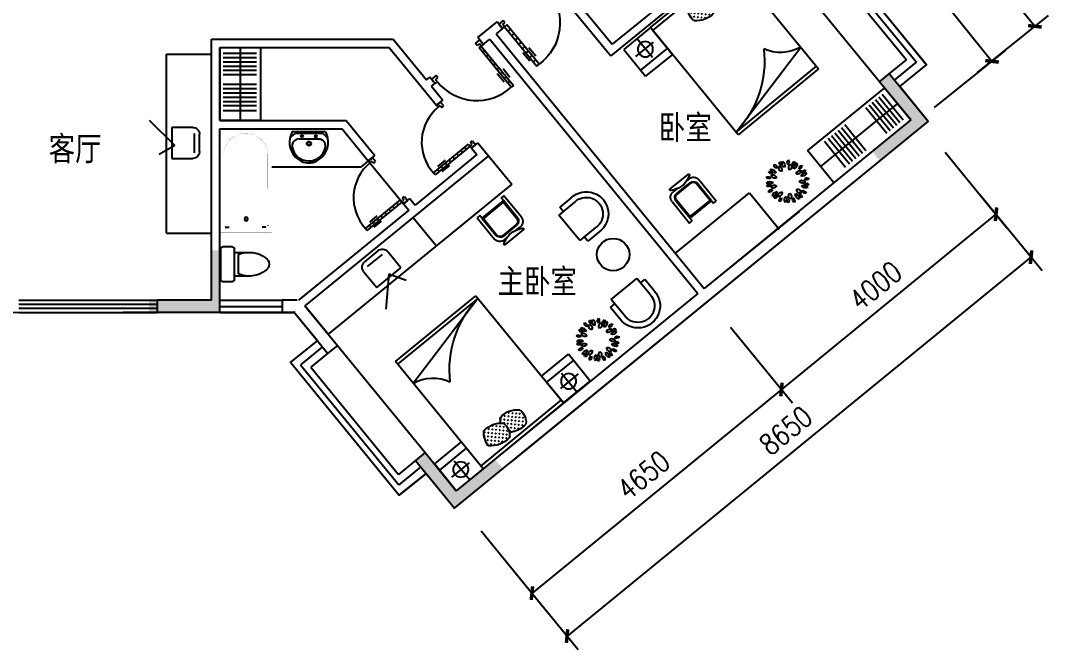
# Model space of a CAD drawing. Header units: millimetres. Extents: x 1369 to 43485, y 671 to 40348.
# Drawn here: x 28645 to 43485, y 23299 to 32383 of the extents above; entities that cross this region are included whole.
import ezdxf
from ezdxf.enums import TextEntityAlignment as Align

# ---------------------------------------------------------------- set-up
doc = ezdxf.new("R2010")
doc.units = ezdxf.units.MM
for name, color, linetype in [('AXIS', 3, 'Continuous'), ('GROUND', 2, 'Continuous'), ('J', 7, 'Continuous'), ('K', 2, 'Continuous'), ('OA_FURNITURE', 7, 'Continuous'), ('PUB_H', 13, 'Continuous'), ('TOILET', 7, 'Continuous'), ('W', 2, 'Continuous'), ('WALL', 4, 'Continuous'), ('WC', 10, 'Continuous'), ('WINDOW', 5, 'Continuous'), ('WINDOW_TEXT', 7, 'Continuous'), ('轮廓线', 240, 'Continuous')]:
    doc.layers.add(name, color=color, linetype=linetype)
doc.styles.add('_XYF', font='simhei.ttf', dxfattribs={"width": 0.8})
doc.styles.add('DIM_FONT', font='SIMPLEX.shx', dxfattribs={"width": 0.8})
doc.styles.add('SIMPLEX', font='SIMPLEX.SHX')
doc.styles.get("Standard").update_dxf_attribs({"font": 'arial.ttf'})
doc.dimstyles.new('DIMN', dxfattribs={"dimtxt": 300, "dimasz": 1, "dimexe": 250, "dimexo": 300, "dimgap": 150, "dimtad": 1, "dimdec": 0, "dimdsep": 46, "dimtxsty": 'DIM_FONT', "dimblk": '_DIMX', "dimblk1": 'ARCHTICK', "dimblk2": 'ARCHTICK', "dimcen": 0.1, "dimclrt": 7, "dimadec": 0, "dimazin": 0, "dimtfac": 1, "dimtdec": 0, "dimtix": 1, "dimtmove": 2, "dimatfit": 3, "dimldrblk": '_DIMX', "dimfxl": 1, "dimtolj": 1, "dimtzin": 0, "dimarcsym": 0})

# ---------------------------------------------------------------- blocks, each defined once
blk = doc.blocks.new('_WBLK')
for p, q in [((-0.5, 0.5), (0.5, 0.5)), ((0.5, 0.1667), (-0.5, 0.1667)), ((0.5, -0.1667), (-0.5, -0.1667)), ((-0.5, -0.5), (0.5, -0.5))]:
    blk.add_line(p, q)
at = {"layer": 'WINDOW_TEXT', "style": 'SIMPLEX', "flags": 9}
blk.add_attdef('A', text='', height=1, dxfattribs=at).set_placement((0, 1.5), align=Align.MIDDLE)
blk = doc.blocks.new('M_C4')
for p, q in [((0, -150), (0, 150)), ((363, 169), (84, 169)), ((100, 250), (350, 250)), ((450, 150), (450, -150)), ((187, -107), (57, -336)), ((187, -107), (547, -475)), ((450, -150), (0, -150))]:
    blk.add_line(p, q)
for centre, start, end in [((100, 150), 90, 180), ((350, 150), 0, 90)]:
    blk.add_arc(centre, 100, start, end)
at = {"flags": 9}
for tag in ['XSIZE', 'YSIZE']:
    blk.add_attdef(tag, (0, 0), '', height=0.5, dxfattribs=at)
at = {"width": 0.8, "flags": 9}
for tag in ['YSIZE', 'XSIZE', 'XSIZE', 'YSIZE']:
    blk.add_attdef(tag, (225, -150), '', height=0.5, dxfattribs=at)
blk = doc.blocks.new('M_A24LXR')
for p, q in [((-0.455, 0.071), (-0.455, 0.888)), ((-0.455, 0.888), (-0.41, 0.888)), ((-0.41, 0.888), (-0.41, 0.071)), ((-0.494, 0.753), (-0.494, 0.578)), ((-0.455, 0.797), (-0.41, 0.797)), ((-0.455, 0.707), (-0.41, 0.707)), ((-0.371, 0.753), (-0.371, 0.578)), ((-0.455, 0.616), (-0.41, 0.616)), ((-0.455, 0.525), (-0.41, 0.525)), ((-0.455, 0.434), (-0.41, 0.434)), ((-0.455, 0.343), (-0.41, 0.343)), ((-0.455, 0.253), (-0.41, 0.253)), ((-0.501, 0.071), (-0.455, 0.071)), ((-0.501, -0.02), (-0.501, 0.071)), ((-0.455, 0.162), (-0.41, 0.162)), ((-0.41, 0.071), (-0.455, 0.071)), ((-0.455, 0.071), (-0.455, 0.026)), ((-0.455, 0.026), (-0.41, 0.026)), ((-0.41, 0.026), (-0.41, -0.02)), ((0.453, 0.026), (0.407, 0.026)), ((0.407, 0.026), (0.407, -0.02)), ((0.498, 0.071), (0.453, 0.071)), ((0.453, 0.071), (0.453, 0.026)), ((0.498, -0.02), (0.498, 0.071)), ((-0.501, -0.02), (-0.501, -0.02)), ((-0.41, -0.02), (-0.501, -0.02)), ((0.407, -0.02), (0.498, -0.02)), ((0.498, -0.02), (0.498, -0.02))]:
    blk.add_line(p, q)
blk.add_arc((-0.364, 0.072), 0.817, 359.9115, 93.1848)
blk = doc.blocks.new('M_C3')
for p, q in [((-319, 296), (-319, 84)), ((-239, 296), (-239, 0)), ((239, 296), (239, 0)), ((319, 296), (319, 84)), ((-319, 84), (-239, 84)), ((-239, 0), (239, 0)), ((239, 84), (319, 84))]:
    blk.add_line(p, q)
for radius, start, end in [(320, 356.4494, 183.5506), (240, 355.2636, 184.7364)]:
    blk.add_arc((0, 316), radius, start, end)
at = {"width": 0.8, "flags": 9}
for tag in ['YSIZE', 'XSIZE', 'XSIZE', 'YSIZE']:
    blk.add_attdef(tag, (0, 0), '', height=0.5, dxfattribs=at)
blk = doc.blocks.new('M_F22')
for centre, radius, start, end in [((-63, 1991), 399, 151.70154, 229.74057), ((-591, 1891), 339, 322.86392, 58.57818), ((523, 1764), 486, 130.70899, 219.10644), ((-284, 1836), 573, 318.65709, 31.15834), ((662, 1865), 307, 123.4613, 215.43295), ((307, 1931), 266, 293.31145, 45.5828), ((-1680, 1042), 339, 2.86392, 98.57818), ((-1340, 1458), 399, 191.70154, 269.74057), ((-745, 1661), 486, 170.70899, 259.10644), ((-1409, 1198), 573, 358.65709, 71.15834), ((-704, 1829), 307, 163.4613, 255.43295), ((-1018, 1651), 266, 333.31145, 85.5828), ((-242, 1523), 417, 160.50355, 255.32847), ((-684, 1289), 376, 333.2488, 82.58322), ((819, 1335), 417, 120.50355, 215.32847), ((331, 1439), 376, 293.2488, 42.58322), ((1257, 1578), 399, 111.70154, 189.74057), ((788, 1841), 339, 282.86392, 18.57818), ((1560, 1027), 486, 90.70899, 179.10644), ((988, 1601), 573, 278.65709, 351.15834), ((1732, 1016), 307, 83.4613, 175.43295), ((1502, 1294), 266, 253.31145, 5.5828), ((-1969, -307), 339, 42.86392, 138.57818), ((-1861, -14), 573, 38.65709, 111.15834), ((-1651, 768), 486, 210.70899, 299.10644), ((-1853, 584), 266, 13.31145, 125.5828), ((-1727, 923), 307, 203.4613, 295.43295), ((-1364, 522), 376, 13.2488, 122.58322), ((-1177, 985), 417, 200.50355, 295.32847), ((1511, 508), 417, 80.50355, 175.32847), ((1204, 902), 376, 253.2488, 2.58322), ((1881, -204), 486, 50.70899, 139.10644), ((1812, 603), 573, 238.65709, 311.15834), ((2003, 413), 399, 71.70154, 149.74057), ((1813, 916), 339, 242.86392, 338.57818), ((-1976, 230), 399, 231.70154, 309.74057), ((-1807, -769), 266, 53.31145, 165.5828), ((-1928, -429), 307, 243.4613, 335.43295), ((-1429, -1233), 573, 78.65709, 151.15834), ((-1770, -498), 486, 250.70899, 339.10644), ((-1393, -503), 376, 53.2488, 162.58322), ((-1547, -28), 417, 240.50355, 335.32847), ((-756, -1306), 376, 93.2488, 202.58322), ((-1179, -1041), 417, 280.50355, 15.32847), ((1151, -1025), 376, 173.2488, 282.58322), ((816, -1395), 417, 0.50355, 95.32847), ((1510, -570), 417, 40.50355, 135.32847), ((1528, -71), 376, 213.2488, 322.58322), ((1335, -1353), 486, 10.70899, 99.10644), ((1801, -691), 573, 198.65709, 271.15834), ((1825, -959), 399, 31.70154, 109.74057), ((2003, -452), 339, 202.86392, 298.57818), ((2005, -323), 307, 43.4613, 135.43295), ((2009, 38), 266, 213.31145, 325.5828), ((-1323, -1527), 339, 82.86392, 178.57818), ((-1674, -1120), 399, 271.70154, 349.74057), ((-902, -1777), 266, 93.31145, 205.5828), ((-1213, -1593), 307, 283.4613, 15.43295), ((-314, -1889), 573, 118.65709, 191.15834), ((-1048, -1545), 486, 290.70899, 19.10644), ((-44, -2046), 339, 122.86392, 218.57818), ((-574, -1959), 399, 311.70154, 29.74057), ((249, -1512), 376, 133.2488, 242.58322), ((-246, -1581), 417, 320.50355, 55.32847), ((439, -1967), 266, 133.31145, 245.5828), ((83, -2026), 307, 323.4613, 55.43295), ((962, -1675), 573, 158.65709, 231.15834), ((179, -1883), 486, 330.70899, 59.10644), ((1270, -1621), 339, 162.86392, 258.57818), ((808, -1896), 399, 351.70154, 69.74057), ((1589, -1250), 266, 173.31145, 285.5828), ((1354, -1524), 307, 3.4613, 95.43295)]:
    blk.add_arc(centre, radius, start, end)
at = {"width": 0.8, "flags": 9}
for tag in ['XSIZE', 'YSIZE']:
    blk.add_attdef(tag, (0, 0), '', height=0.5, dxfattribs=at)
blk = doc.blocks.new('M_C9')
at = {"linetype": 'Continuous'}
for p, q in [((168, 317), (-176, 317)), ((-242, -239), (-242, 159)), ((-174, 294), (-130, 273)), ((-142, 259), (-92, 259)), ((-119, 197), (132, 197)), ((-112, 209), (128, 209)), ((88, 259), (158, 259)), ((166, 294), (122, 273)), ((258, 159), (258, -241)), ((-192, -191), (-192, 129)), ((-179, -174), (-179, 137)), ((192, 137), (192, -174)), ((208, 129), (208, -191)), ((-192, -239), (-242, -239)), ((-192, -191), (-192, -239)), ((208, -191), (-192, -191)), ((192, -174), (-179, -174)), ((258, -241), (207, -241)), ((208, -191), (208, -241))]:
    blk.add_line(p, q, dxfattribs=at)
for centre, radius, start, end in [((-174, 306), 12.2, 98.7908, 276.7415), ((166, 306), 12.2, 263.2585, 81.2092), ((-142, 159), 100, 90, 180), ((-112, 129), 80, 90, 180), ((-119, 137), 60, 90, 180), ((-3, 541), 297, 244.7295, 295.1128), ((128, 129), 80, 0, 90), ((132, 137), 60, 0, 90), ((158, 159), 100, 0, 90)]:
    blk.add_arc(centre, radius, start, end, dxfattribs=at)
at = {"width": 0.8, "flags": 9}
for tag in ['XSIZE', 'YSIZE']:
    blk.add_attdef(tag, (0, 0), '', height=0.5, dxfattribs=at)
blk = doc.blocks.new('*X13')
at = {"color": 0}
for p, q in [((284850, 2250), (284869, 2250)), ((284859, 2241), (284859, 2259)), ((284888, 2288), (284906, 2288)), ((284897, 2278), (284897, 2297)), ((284925, 2250), (284944, 2250)), ((284933, 2325), (284944, 2325)), ((284934, 2316), (284934, 2326)), ((284934, 2241), (284934, 2259)), ((284962, 2288), (284981, 2288)), ((284972, 2278), (284972, 2297)), ((285000, 2325), (285019, 2325)), ((285000, 2250), (285019, 2250)), ((285009, 2316), (285009, 2334)), ((285009, 2241), (285009, 2259)), ((285038, 2288), (285056, 2288)), ((285047, 2278), (285047, 2297)), ((285075, 2325), (285094, 2325)), ((285075, 2250), (285094, 2250)), ((285084, 2316), (285084, 2334)), ((285084, 2241), (285084, 2259)), ((285112, 2288), (285131, 2288)), ((285122, 2278), (285122, 2297)), ((285150, 2250), (285169, 2250)), ((285159, 2241), (285159, 2259)), ((285188, 2288), (285206, 2288)), ((285197, 2278), (285197, 2297)), ((285225, 2250), (285244, 2250)), ((285234, 2316), (285234, 2323)), ((285234, 2241), (285234, 2259)), ((285240, 2325), (285244, 2325)), ((285262, 2288), (285281, 2288)), ((285272, 2278), (285272, 2297)), ((285300, 2325), (285319, 2325)), ((285300, 2250), (285319, 2250)), ((285309, 2316), (285309, 2334)), ((285309, 2241), (285309, 2259)), ((285338, 2288), (285356, 2288)), ((285347, 2278), (285347, 2297)), ((285375, 2325), (285394, 2325)), ((285375, 2250), (285394, 2250)), ((285384, 2316), (285384, 2334)), ((285384, 2241), (285384, 2259)), ((285412, 2288), (285431, 2288)), ((285422, 2278), (285422, 2297)), ((285450, 2325), (285452, 2325)), ((285450, 2250), (285469, 2250)), ((285459, 2316), (285459, 2316)), ((285459, 2241), (285459, 2259)), ((284817, 2212), (284831, 2212)), ((284822, 2203), (284822, 2222)), ((284850, 2175), (284869, 2175)), ((284856, 2100), (284869, 2100)), ((284859, 2166), (284859, 2184)), ((284859, 2094), (284859, 2109)), ((284888, 2212), (284906, 2212)), ((284888, 2138), (284906, 2138)), ((284897, 2203), (284897, 2222)), ((284897, 2128), (284897, 2147)), ((284925, 2175), (284944, 2175)), ((284925, 2100), (284944, 2100)), ((284934, 2166), (284934, 2184)), ((284934, 2091), (284934, 2109)), ((284962, 2212), (284981, 2212)), ((284962, 2138), (284981, 2138)), ((284972, 2203), (284972, 2222)), ((284972, 2128), (284972, 2147)), ((285000, 2175), (285019, 2175)), ((285000, 2100), (285019, 2100)), ((285009, 2166), (285009, 2184)), ((285009, 2091), (285009, 2109)), ((285038, 2212), (285056, 2212)), ((285038, 2138), (285056, 2138)), ((285047, 2203), (285047, 2222)), ((285047, 2128), (285047, 2147)), ((285075, 2175), (285094, 2175)), ((285075, 2100), (285094, 2100)), ((285084, 2166), (285084, 2184)), ((285084, 2091), (285084, 2109)), ((285112, 2212), (285131, 2212)), ((285112, 2138), (285131, 2138)), ((285122, 2203), (285122, 2222)), ((285122, 2128), (285122, 2147)), ((285150, 2175), (285169, 2175)), ((285150, 2100), (285151, 2100)), ((285159, 2166), (285159, 2184)), ((285159, 2106), (285159, 2109)), ((285163, 2100), (285169, 2100)), ((285188, 2212), (285206, 2212)), ((285188, 2138), (285206, 2138)), ((285197, 2203), (285197, 2222)), ((285197, 2128), (285197, 2147)), ((285225, 2175), (285244, 2175)), ((285225, 2100), (285244, 2100)), ((285234, 2166), (285234, 2184)), ((285234, 2091), (285234, 2109)), ((285262, 2212), (285281, 2212)), ((285262, 2138), (285281, 2138)), ((285272, 2203), (285272, 2222)), ((285272, 2128), (285272, 2147)), ((285300, 2175), (285319, 2175)), ((285300, 2100), (285319, 2100)), ((285309, 2166), (285309, 2184)), ((285309, 2091), (285309, 2109)), ((285338, 2212), (285356, 2212)), ((285338, 2138), (285356, 2138)), ((285347, 2203), (285347, 2222)), ((285347, 2128), (285347, 2147)), ((285375, 2175), (285394, 2175)), ((285375, 2100), (285394, 2100)), ((285384, 2166), (285384, 2184)), ((285384, 2091), (285384, 2109)), ((285412, 2212), (285431, 2212)), ((285412, 2138), (285431, 2138)), ((285422, 2203), (285422, 2222)), ((285422, 2128), (285422, 2147)), ((285450, 2175), (285469, 2175)), ((285450, 2100), (285458, 2100)), ((285459, 2166), (285459, 2184)), ((285459, 2101), (285459, 2109)), ((285488, 2212), (285500, 2212)), ((285488, 2138), (285497, 2138)), ((285497, 2203), (285497, 2222)), ((285497, 2138), (285497, 2147)), ((284888, 2062), (284906, 2062)), ((284897, 2053), (284897, 2072)), ((284962, 2062), (284981, 2062)), ((284972, 2053), (284972, 2072)), ((285038, 2062), (285056, 2062)), ((285047, 2053), (285047, 2072)), ((285188, 2062), (285206, 2062)), ((285197, 2053), (285197, 2072)), ((285262, 2062), (285281, 2062)), ((285272, 2053), (285272, 2072)), ((285338, 2062), (285356, 2062)), ((285347, 2053), (285347, 2072))]:
    blk.add_line(p, q, dxfattribs=at)
blk = doc.blocks.new('_C2ZTH')
for p, q in [((-500, 750), (-500, 1250)), ((0, 1250), (-500, 1250)), ((-385, 750), (-385, 1250)), ((0, 750), (0, 1250)), ((-191, 1178), (-191, 849)), ((-353, 1001), (2, 1001)), ((0, 750), (-500, 750)), ((0, -750), (-500, -750)), ((-500, -750), (-500, -1250)), ((-385, -750), (-385, -1250)), ((-191, -1178), (-191, -849)), ((0, -750), (0, -1250)), ((-353, -1001), (2, -1001)), ((0, -1250), (-500, -1250))]:
    blk.add_line(p, q)
for centre in [(-196, 1006), (-196, -1006)]:
    blk.add_circle(centre, 110)
at = {"layer": 'J'}
for p, q in [((-2000, 750), (-2000, -750)), ((0, 750), (-2000, 750)), ((-1950, -750), (-1594, 750)), ((-1950, -750), (-1950, 750)), ((-50, 750), (-50, -750)), ((0, -750), (0, 750)), ((-2000, -750), (0, -750))]:
    blk.add_line(p, q, dxfattribs=at)
for centre, radius, start, end in [((-1023, 844), 578, 189.3238, 244.457), ((-194, 156), 326, 92.7966, 133.2149), ((-458, 228), 354, 350.3657, 45.5224), ((-468, -936), 1493, 122.587, 172.8499), ((-93, 341), 328, 170.9132, 225.9541), ((-270, 322), 222, 256.7256, 316.496), ((-93, 35), 328, 170.9132, 225.9541), ((-194, -151), 326, 118.3278, 133.2149), ((-458, -78), 354, 350.3657, 34.9896), ((-270, 15), 222, 256.7256, 316.496)]:
    blk.add_arc(centre, radius, start, end, dxfattribs=at)
at = {"layer": 'J', "rotation": 270}
blk.add_blockref('*X13', (-2455, 285295), dxfattribs=at)
at = {"style": 'DIM_FONT', "width": 0.8, "flags": 9}
for tag in ['XSIZE', 'YSIZE']:
    blk.add_attdef(tag, (0, 0), '', height=0.5, dxfattribs=at)
blk = doc.blocks.new('M_E6')
for p, q in [((240, 0), (-240, 0)), ((-237, 0), (239, 0)), ((240, 0), (270, -79)), ((-213, -36), (-271, -91)), ((-240, 0), (-270, -79)), ((-179, -23), (181, -23)), ((141, -105), (-141, -105)), ((-141, -105), (141, -105)), ((217, -37), (274, -95))]:
    blk.add_line(p, q)
for centre, radius in [((-99, -65), 16.3), ((2, -172), 31.6), ((101, -65), 16.3), ((2, -172), 23)]:
    blk.add_circle(centre, radius)
for centre, radius, start, end in [((28, -152), 307, 166.1751, 244.7296), ((-141, -205), 100, 90, 190.5602), ((-179, -73), 50, 90, 133.181), ((-28, -152), 307, 297.0639, 13.8249), ((141, -205), 100, 349.4398, 90), ((181, -73), 50, 44.5607, 90), ((0, -179), 243, 190.5602, 349.4398), ((0, -201), 250, 245.8071, 296.4628), ((28, -152), 307, 266.589, 266.5936)]:
    blk.add_arc(centre, radius, start, end)
at = {"width": 0.8, "flags": 9}
for tag in ['XSIZE', 'YSIZE']:
    blk.add_attdef(tag, (0, 0), '', height=0.5, dxfattribs=at)
blk = doc.blocks.new('M_E24TTP')
at = {"layer": 'TOILET', "color": 7}
for p, q in [((-170, 200), (-170, 430)), ((170, 200), (170, 430)), ((-250, 30), (-250, 170)), ((-220, 200), (220, 200)), ((-140, 260), (140, 260)), ((250, 170), (250, 30)), ((220, 0), (-220, 0))]:
    blk.add_line(p, q, dxfattribs=at)
for centre, radius, start, end in [((227, 413), 398, 143.3619, 202.5495), ((0, 590), 110, 33.4509, 146.5491), ((-227, 413), 398, 337.4505, 36.6381), ((-220, 170), 30, 90, 180), ((220, 170), 30, 0, 90), ((-220, 30), 30, 180, 270), ((220, 30), 30, 270, 0)]:
    blk.add_arc(centre, radius, start, end, dxfattribs=at)
at = {"style": 'DIM_FONT', "width": 0.8, "flags": 9}
for tag in ['XSIZE', 'YSIZE']:
    blk.add_attdef(tag, (0, 0), '', height=0.5, dxfattribs=at)
blk = doc.blocks.new('M_E4')
for p, q in [((670, -80), (670, -137)), ((670, -86), (670, -97)), ((670, -663), (670, -614))]:
    blk.add_line(p, q)
at = {"const_width": 1.5}
for points in [[(-750, -750), (-750, 0)], [(-750, 0), (750, 0)], [(750, 0), (750, -750)], [(608, -56), (640, -56)], [(670, -90), (670, -656)], [(670, -663), (670, -655)], [(750, -750), (-750, -750)]]:
    blk.add_lwpolyline(points, dxfattribs=at)
for points in [[(-399, -56, 0.930688), (-388, -693, 0.930688)], [(670, -86, 0.414214), (640, -56, 0.414214)], [(670, -90, 0.041784), (670, -85, 0.412615)], [(640, -693, 0.414214), (670, -663, 0.414214)]]:
    blk.add_lwpolyline(points, format="xyb", dxfattribs=at)
at = {"const_width": 1.5, "flags": 128}
for points in [[(-399, -56), (608, -56)], [(-399, -694), (645, -692)]]:
    blk.add_lwpolyline(points, dxfattribs=at)
for radius in [25, 23]:
    blk.add_circle((550, -381), radius)
blk.add_arc((640, -663), 30, 270, 280.176)
at = {"width": 0.8, "flags": 9}
for tag in ['XSIZE', 'YSIZE']:
    blk.add_attdef(tag, (0, 0), '', height=0.5, dxfattribs=at)
blk = doc.blocks.new('_ARCHTICK')
at = {"color": 0, "linetype": 'ByBlock', "const_width": 0.15}
blk.add_lwpolyline([(-0.5, -0.5), (0.5, 0.5)], dxfattribs=at)
blk = doc.blocks.new('_DIMX')
at = {"const_width": 50}
blk.add_lwpolyline([(-70, -70), (70, 70)], dxfattribs=at)
blk = doc.blocks.new('*D84')
at = {"layer": 'AXIS', "color": 0, "lineweight": -2, "transparency": 16777216}
for p, q in [((42500, 29864), (43392, 28771)), ((43233, 28964), (36535, 23493)), ((35801, 24392), (36693, 23299))]:
    blk.add_line(p, q, dxfattribs=at)
at = {"layer": 'DEFPOINTS', "color": 0, "transparency": 16777216}
for p in [(42310, 30096), (35611, 24624), (36535, 23493)]:
    blk.add_point(p, dxfattribs=at)
at = {"layer": 'AXIS', "color": 0, "lineweight": -2, "transparency": 16777216}
for p, rotation in [((43234, 28965), 39.24322156340036), ((36535, 23493), 219.2432215634004)]:
    blk.add_blockref('_DIMX', p, dxfattribs=dict(at, rotation=rotation))
at = {"layer": 'AXIS', "color": 7, "transparency": 16777216, "insert": (39694, 26461), "char_height": 300, "attachment_point": 5, "rotation": 39.2432, "style": 'DIM_FONT'}
blk.add_mtext('\\A1;8650', dxfattribs=at)
blk = doc.blocks.new('*D86')
at = {"layer": 'AXIS', "color": 0, "lineweight": -2, "transparency": 16777216}
for p, q in [((41994, 30483), (42886, 29391)), ((42727, 29584), (39631, 27055)), ((38896, 27953), (39788, 26860))]:
    blk.add_line(p, q, dxfattribs=at)
at = {"layer": 'DEFPOINTS', "color": 0, "transparency": 16777216}
for p in [(41804, 30716), (38706, 28185), (39630, 27054)]:
    blk.add_point(p, dxfattribs=at)
at = {"layer": 'AXIS', "color": 0, "lineweight": -2, "transparency": 16777216}
for p, rotation in [((42728, 29585), 39.24322156338165), ((39630, 27054), 219.2432215633817)]:
    blk.add_blockref('_DIMX', p, dxfattribs=dict(at, rotation=rotation))
at = {"layer": 'AXIS', "color": 7, "transparency": 16777216, "insert": (40989, 28552), "char_height": 300, "attachment_point": 5, "rotation": 39.2432, "style": 'DIM_FONT'}
blk.add_mtext('\\A1;4000', dxfattribs=at)
blk = doc.blocks.new('*D87')
at = {"layer": 'AXIS', "color": 0, "lineweight": -2, "transparency": 16777216}
for p, q in [((38896, 27953), (39788, 26860)), ((39629, 27053), (36029, 24113)), ((35294, 25011), (36187, 23919))]:
    blk.add_line(p, q, dxfattribs=at)
at = {"layer": 'DEFPOINTS', "color": 0, "transparency": 16777216}
for p in [(38706, 28185), (35105, 25243), (36028, 24112)]:
    blk.add_point(p, dxfattribs=at)
at = {"layer": 'AXIS', "color": 0, "lineweight": -2, "transparency": 16777216}
for p, rotation in [((39630, 27054), 39.24322156334529), ((36028, 24112), 219.2432215633453)]:
    blk.add_blockref('_DIMX', p, dxfattribs=dict(at, rotation=rotation))
at = {"layer": 'AXIS', "color": 7, "transparency": 16777216, "insert": (37639, 25816), "char_height": 300, "attachment_point": 5, "rotation": 39.2432, "style": 'DIM_FONT'}
blk.add_mtext('\\A1;4650', dxfattribs=at)

msp = doc.modelspace()

# ---------------------------------------------------------------- hatches: boundary and pattern name
at = {"layer": 'PUB_H'}
msp.add_hatch(color=256, dxfattribs=at).paths.add_polyline_path([(41497.3, 30948.2), (40939.6, 30492.9), (41052.2, 30355.3), (41749.2, 30924.7), (41185.2, 31613.8), (41045.8, 31499.9)])
h = msp.add_hatch(color=256, dxfattribs=at)
h.paths.add_polyline_path([(30501.2, 28343.8), (31401.2, 28343.8), (31401.2, 29063.8), (31521.2, 29063.8), (31521.2, 28163.8), (30501.2, 28163.8)])
h.paths.add_polyline_path([(34347, 26027.6), (34347.6, 26028.1), (34486.4, 26141.5), (34935.9, 25592.2), (35493.7, 26047.5), (35607.8, 25908.1), (34910.8, 25338.7)])

# ---------------------------------------------------------------- linework, layer by layer
at = {"layer": 'GROUND'}
msp.add_line((33665.9, 30355.3), (34172.5, 29736.1), dxfattribs=at)
at = {"layer": 'J'}
for p, q in [((31521.2, 31993.8), (31521.2, 30937.1)), ((31521.2, 31993.8), (32110.7, 31993.8)), ((31521.2, 31993.8), (32110.7, 31993.8)), ((31521.2, 31993.8), (31521.2, 30937.1)), ((31571.9, 31910.1), (32052.1, 31910.2)), ((31571.9, 31910.1), (32052.1, 31910.2)), ((31817.6, 31993.8), (31817.6, 30937.1)), ((31817.6, 31993.8), (31817.6, 30937.1)), ((32110.7, 31993.8), (32110.7, 30937.1)), ((32110.7, 31993.8), (32110.7, 30937.1)), ((30752.3, 29312.5), (30752.3, 31895)), ((30752.3, 31895), (31401.2, 31895)), ((31571.9, 31848.7), (32052.1, 31848.7)), ((31571.9, 31848.7), (32052.1, 31848.7)), ((31571.9, 31787.2), (32052.1, 31787.3)), ((31571.9, 31787.2), (32052.1, 31787.3)), ((31571.9, 31725.8), (32052.1, 31725.8)), ((31571.9, 31725.8), (32052.1, 31725.8)), ((31571.9, 31664.3), (32052.1, 31664.4)), ((31571.9, 31664.3), (32052.1, 31664.4)), ((31571.9, 31602.9), (32052.1, 31602.9)), ((31571.9, 31602.9), (32052.1, 31602.9)), ((31571.9, 31461.6), (32052.1, 31461.6)), ((31571.9, 31461.6), (32052.1, 31461.6)), ((31571.9, 31400.2), (32052.1, 31400.2)), ((31571.9, 31400.2), (32052.1, 31400.2)), ((31571.9, 31338.7), (32052.1, 31338.7)), ((31571.9, 31338.7), (32052.1, 31338.7)), ((41117.8, 31412.8), (40006.5, 30505)), ((41085.1, 31320.7), (41388.9, 30948.8)), ((41117.8, 31412.8), (41497.4, 30948.2)), ((31571.9, 31277.3), (32052.1, 31277.3)), ((31571.9, 31277.3), (32052.1, 31277.3)), ((31571.9, 31215.8), (32052.1, 31215.8)), ((31571.9, 31215.8), (32052.1, 31215.8)), ((41305.3, 31183.3), (40193.8, 30275.3)), ((40894.7, 31165.2), (41198.6, 30793.2)), ((40942.3, 31204), (41246.1, 30832.1)), ((40989.9, 31242.9), (41293.7, 30871)), ((41037.5, 31281.8), (41341.3, 30909.9)), ((31571.9, 31154.4), (32052.1, 31154.4)), ((31571.9, 31081.8), (32052.1, 31081.8)), ((40847.1, 31126.3), (41151, 30754.4)), ((32110.7, 30937.1), (31521.2, 30937.1)), ((40544.5, 30879.1), (40848.3, 30507.1)), ((40354.1, 30723.5), (40658, 30351.6)), ((40401.7, 30762.4), (40705.6, 30390.5)), ((40449.3, 30801.3), (40753.2, 30429.4)), ((40496.9, 30840.2), (40800.7, 30468.3)), ((40250.3, 30638.7), (40554.1, 30266.8)), ((40306.6, 30684.7), (40610.4, 30312.8)), ((35400.7, 30429.9), (35735.9, 30020.3)), ((40386.1, 30040.3), (40006.5, 30505)), ((35735.9, 30020.3), (33086.5, 27852.1)), ((34643.9, 29126.6), (34308.4, 29536.5)), ((30752.3, 29312.5), (31401.2, 29312.5)), ((33086.5, 27852.1), (32750.9, 28262.2)), ((33086.5, 27852.1), (32750.9, 28262.2))]:
    msp.add_line(p, q, dxfattribs=at)
msp.add_circle((37200.4, 29002.6), 234.2, dxfattribs=at)
at = {"layer": 'OA_FURNITURE'}
for p, q in [((38098.9, 29023.9), (39171.1, 29893.5)), ((39171.1, 29893.5), (39598.2, 29367.8)), ((39885.4, 29625.1), (38515.4, 28514.1))]:
    msp.add_line(p, q, dxfattribs=at)
at = {"layer": 'W'}
for p, q in [((40155.8, 33665.4), (41724.8, 31744.8)), ((40162.1, 33515.5), (41579.2, 31780.8)), ((40168.3, 33365.6), (41433.6, 31816.8)), ((39781.1, 33049.3), (41046.4, 31500.4)), ((41185.8, 31614.3), (41433.6, 31816.8)), ((41261.7, 31521.4), (41579.2, 31780.8)), ((41337.6, 31428.4), (41724.8, 31744.8)), ((33665.8, 30355.3), (33563.1, 30271.2)), ((32271.2, 30271.2), (33563.1, 30271.2)), ((31521.2, 28343.8), (32421.2, 28343.8)), ((31521.2, 28343.8), (32421.2, 28343.8)), ((31521.2, 28253.8), (32421.2, 28253.8)), ((31521.2, 28253.8), (32421.2, 28253.8)), ((31521.2, 28163.8), (32421.2, 28163.8)), ((31521.2, 28163.8), (32421.2, 28163.8)), ((32930.5, 27762.8), (32543.3, 27446.5)), ((33006.4, 27669.9), (32688.9, 27410.5)), ((33221.7, 27690.8), (34487, 26142)), ((33082.3, 27577), (32834.5, 27374.5)), ((32543.3, 27446.5), (34112.3, 25525.9)), ((32688.9, 27410.5), (34106, 25675.8)), ((32834.5, 27374.5), (34099.8, 25825.6)), ((34347.6, 26028.1), (34099.8, 25825.6)), ((34423.6, 25935.2), (34106, 25675.8)), ((34499.5, 25842.2), (34112.3, 25525.9))]:
    msp.add_line(p, q, dxfattribs=at)
at = {"layer": 'WALL'}
for p, q in [((39232.1, 33716.1), (37184.4, 32039.8)), ((39308.1, 33623.3), (37167.5, 31870.9)), ((36276.9, 33150.6), (37184.4, 32039.8)), ((36341.7, 32881.6), (37167.5, 31870.9)), ((35246.7, 32135.5), (35524.6, 32363.7)), ((35603.9, 32267.5), (35524.6, 32363.7)), ((35603.9, 32267.5), (35511.3, 32191.1)), ((31401.2, 28343.8), (31401.2, 32113.8)), ((31401.2, 32113.8), (34023.4, 32113.8)), ((31401.2, 28343.8), (31401.2, 32113.8)), ((34023.4, 32113.8), (34503.3, 31527.2)), ((35325.7, 32039), (35246.7, 32135.5)), ((35325.7, 32039), (35418.5, 32114.9)), ((35418.5, 32114.9), (38422.4, 28438.2)), ((35511.3, 32191.1), (38515.4, 28514.1)), ((31521.2, 30937.1), (31521.2, 31993.8)), ((31521.2, 31993.8), (33966.1, 31993.8)), ((31521.2, 30937.1), (31521.2, 31993.8)), ((33966.1, 31993.8), (34649.4, 31159.1)), ((41045.8, 31499.9), (41185.8, 31614.3)), ((41748.9, 30925), (41185.2, 31613.8)), ((34503.3, 31527.2), (34551.5, 31566.5)), ((34627.5, 31473.7), (34551.5, 31566.5)), ((34579.3, 31434.3), (34627.5, 31473.7)), ((41497.3, 30948.2), (41038.2, 31509.2)), ((34579.3, 31434.3), (34742.3, 31235.1)), ((34649.4, 31159.1), (34742.3, 31235.1)), ((31521.2, 30937.1), (33344.9, 30937.1)), ((33344.9, 30937.1), (33758.8, 30431.3)), ((34910.8, 25338.7), (41748.9, 30925)), ((35728.2, 26006.5), (41749.2, 30924.7)), ((41497.3, 30948.2), (38515.4, 28514.1)), ((39753.2, 29294.7), (41748.9, 30925)), ((31521.2, 28163.8), (31521.2, 30817.1)), ((31521.2, 30817.1), (33287.8, 30817.1)), ((31521.2, 28163.8), (31521.2, 30817.1)), ((33287.8, 30817.1), (33665.8, 30355.3)), ((35156, 30539.9), (35248.9, 30615.9)), ((35248.9, 30615.9), (35400.6, 30430)), ((35400.6, 30430), (32750.9, 28262.2)), ((35400.6, 30430), (32750.9, 28262.2)), ((33665.8, 30355.3), (33758.8, 30431.3)), ((35231.7, 30446.9), (34341.6, 29718.6)), ((35156, 30539.9), (35231.7, 30446.9)), ((34172.5, 29736.1), (34265.3, 29812.1)), ((34172.5, 29736.1), (34248.6, 29642.6)), ((34265.3, 29812.1), (34341.6, 29718.6)), ((34248.6, 29642.6), (32660, 28342.9)), ((34248.6, 29642.6), (32660, 28342.9)), ((38422.4, 28438.2), (34935.9, 25592.2)), ((30621.2, 28163.8), (30621.2, 28343.8)), ((31401.2, 28343.8), (30621.2, 28343.8)), ((32421.2, 28343.8), (32421.2, 28163.8)), ((32638.1, 28343.8), (32421.2, 28343.8)), ((32421.2, 28343.8), (32421.2, 28163.8)), ((32638.1, 28343.8), (32421.2, 28343.8)), ((32421.2, 28343.8), (32421.2, 28163.8)), ((32638.1, 28343.8), (32421.2, 28343.8)), ((32750.9, 28262.2), (33219.8, 27689.3)), ((31521.2, 28163.8), (30621.2, 28163.8)), ((32421.2, 28163.8), (32601.2, 28163.8)), ((32610.4, 28163.8), (32421.2, 28163.8)), ((32421.2, 28163.8), (32601.2, 28163.8)), ((32610.4, 28163.8), (32421.2, 28163.8)), ((32421.2, 28163.8), (32601.2, 28163.8)), ((32610.4, 28163.8), (32421.2, 28163.8)), ((32589.7, 28174.9), (33080.4, 27575.4)), ((33221.7, 27690.8), (33082.3, 27577)), ((34487, 26142), (34347.6, 26028.1)), ((34486.4, 26141.5), (34935.9, 25592.2)), ((34347, 26027.6), (34910.8, 25338.7))]:
    msp.add_line(p, q, dxfattribs=at)
at = {"layer": '轮廓线'}
msp.add_lwpolyline([(27651.2, 28163.8), (32589.7, 28174.9), (32930.5, 27762.8), (32543.3, 27446.5), (34112.3, 25525.9), (34499.5, 25842.2), (34910.8, 25338.7), (41749.2, 30924.7), (41337.6, 31428.4), (41724.8, 31744.8), (40155.8, 33665.4), (39768.6, 33349), (39200.7, 34044.2), (39585.6, 34358.7), (38016.7, 36279.3), (37629.4, 35963), (37397, 36247.5), (35258.1, 34499.9), (33749.4, 36343.8), (28451.2, 36343.8)], dxfattribs=at)

# ---------------------------------------------------------------- block references
at = {"layer": 'J', "xscale": -1}
for name, p, rotation in [('_C2ZTH', (38320, 32756.6), 309.2960683289168), ('M_C4', (30980.1, 30390.1), 270.0000000005327), ('M_C3', (36567.1, 29388.9), 309.2960683289169), ('M_C9', (35575, 29503.2), 219.2960683289168), ('M_C4', (34041.1, 28927.6), 39.29606832891697), ('M_C4', (34041.1, 28927.6), 39.29606832865054), ('_C2ZTH', (35903.3, 26383.9), 129.2960683289168), ('M_C3', (37357.9, 28507.2), 219.2960683289168)]:
    msp.add_blockref(name, p, dxfattribs=dict(at, rotation=rotation))
at = {"layer": 'J', "xscale": -0.14, "yscale": 0.14, "zscale": 0.14, "rotation": 129.2960683289168}
for p in [(39712.9, 30056.5), (36972.1, 27769.5)]:
    msp.add_blockref('M_F22', p, dxfattribs=at)
at = {"layer": 'K', "rotation": 359.8253584020927}
msp.add_blockref('M_E6', (32806.8, 30777.2), dxfattribs=at)
at = {"layer": 'W', "yscale": 900, "zscale": 900}
for p, xscale, rotation in [((35908.8, 32602.5), -899.9999999999999, 219.4899735070155), ((34937.8, 31805.1), 900, 219.2960683289167)]:
    msp.add_blockref('M_A24LXR', p, dxfattribs=dict(at, xscale=xscale, rotation=rotation))
at = {"layer": 'WC', "xscale": -1}
for name, p, rotation in [('M_E4', (31521.2, 30067.3), 90.00000000397442), ('M_C9', (38351.1, 29807.2), 39.09950030439546), ('M_E24TTP', (31532.2, 28863.4), 270.0754834769996)]:
    msp.add_blockref(name, p, dxfattribs=dict(at, rotation=rotation))
at = {"layer": 'WINDOW', "xscale": 800, "yscale": 800, "zscale": 800, "rotation": 129.2910229696448}
for p in [(34949.1, 30887.5), (33965.6, 30083.7)]:
    msp.add_blockref('M_A24LXR', p, dxfattribs=at)
at = {"layer": 'WINDOW', "xscale": 2000, "yscale": 179.9999999925494, "zscale": 2000}
msp.add_blockref('_WBLK', (29621.2, 28253.8), dxfattribs=at)

# ---------------------------------------------------------------- texts
at = {"style": '_XYF', "width": 0.8}
for s, p in [('卧室', (37859.9, 30665.5)), ('客厅', (29051, 30358.8)), ('主卧室', (35532.1, 28442))]:
    msp.add_text(s, height=350, dxfattribs=at).set_placement(p)

# ---------------------------------------------------------------- dimensions: what is measured, and where the dimension line sits
at = {"layer": 'AXIS'}
msp.add_aligned_dim(p1=(38034.8, 36674.3), p2=(42225.2, 31446), distance=1364.4, dimstyle='DIMN', dxfattribs=at).render()
msp.add_aligned_dim(p1=(39361.8, 33739.5), p2=(41605.6, 30939.9), distance=1364.4, text='3600', dimstyle='DIMN', dxfattribs=at).render()
for p1, p2, picture, middle in [((41803.8, 30715.6), (38705.9, 28185.1), '*D86', (40988.9, 28551.7)), ((42309.9, 30096), (35610.7, 24623.9), '*D84', (39694.4, 26461.2)), ((38705.9, 28185.1), (35104.6, 25243.5), '*D87', (37639.3, 25815.6))]:
    dim = msp.add_aligned_dim(p1=p1, p2=p2, distance=1460.4, dimstyle='DIMN', dxfattribs=at)
    dim.commit()
    dim.dimension.update_dxf_attribs({"geometry": picture, "text_midpoint": middle})

doc.saveas('drawing.dxf')
